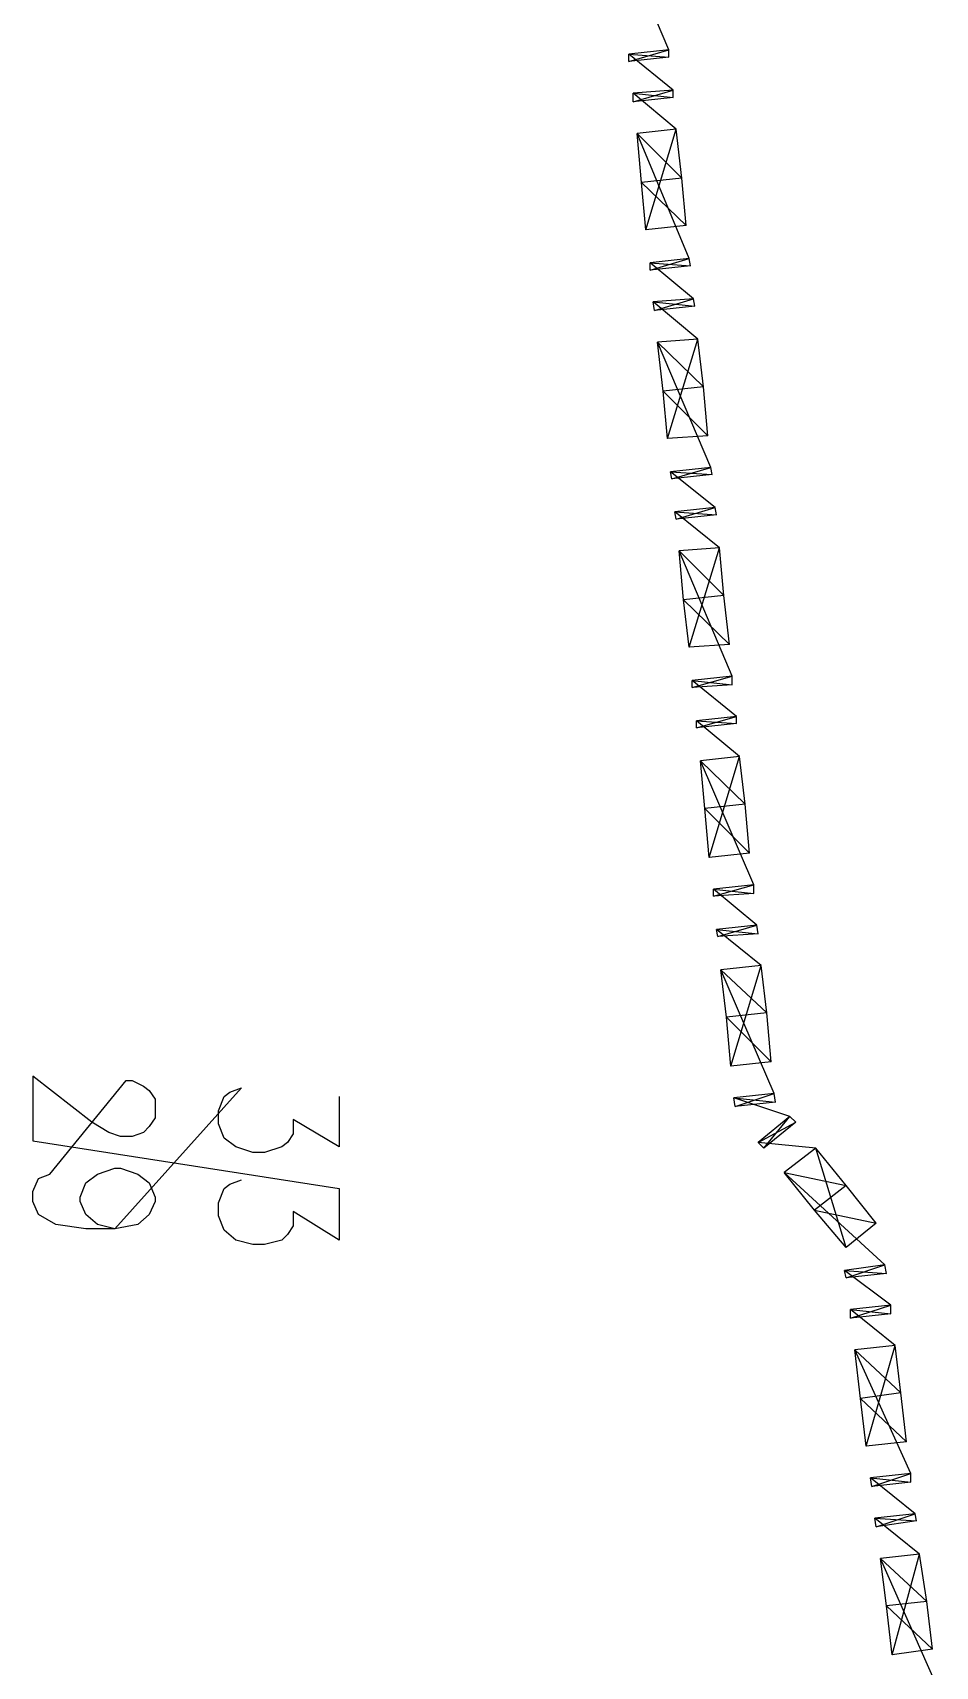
# Model space of a CAD drawing. Header units: metres. Extents: x 0 to 805, y 0 to 1107.
# Drawn here: x 701.2 to 741, y 867.8 to 939.8 of the extents above; entities that cross this region are included whole.
import ezdxf

# ---------------------------------------------------------------- set-up
doc = ezdxf.new("R2010")
doc.units = ezdxf.units.M
doc.layers.add('GUIDES', color=8, linetype='Continuous')
doc.layers.add('ROADS', color=7, linetype='Continuous')

msp = doc.modelspace()

# ---------------------------------------------------------------- linework, layer by layer
at = {"layer": 'GUIDES'}
for points in [[(729.29, 939.087), (727.512, 938.897), (729.29, 938.77), (729.29, 939.087)], [(727.512, 938.897), (729.29, 938.77), (727.512, 938.579), (727.512, 938.897)], [(729.481, 937.309), (727.703, 937.182), (729.481, 936.992), (729.481, 937.309)], [(727.703, 937.182), (729.481, 936.992), (727.703, 936.801), (727.703, 937.182)], [(729.608, 935.595), (727.893, 935.404), (729.862, 933.436), (729.608, 935.595)], [(727.893, 935.404), (729.862, 933.436), (728.084, 933.245), (727.893, 935.404)], [(729.862, 933.436), (728.084, 933.245), (730.052, 931.34), (729.862, 933.436)], [(728.084, 933.245), (730.052, 931.34), (728.274, 931.15), (728.084, 933.245)], [(730.179, 929.88), (728.465, 929.689), (730.243, 929.562), (730.179, 929.88)], [(728.465, 929.689), (730.243, 929.562), (728.465, 929.372), (728.465, 929.689)], [(730.37, 928.102), (728.592, 927.975), (730.433, 927.784), (730.37, 928.102)], [(728.592, 927.975), (730.433, 927.784), (728.655, 927.594), (728.592, 927.975)], [(730.56, 926.324), (728.782, 926.197), (730.814, 924.228), (730.56, 926.324)], [(728.782, 926.197), (730.814, 924.228), (729.036, 924.038), (728.782, 926.197)], [(730.814, 924.228), (729.036, 924.038), (731.005, 922.069), (730.814, 924.228)], [(729.036, 924.038), (731.005, 922.069), (729.227, 921.942), (729.036, 924.038)], [(731.132, 920.672), (729.354, 920.482), (731.195, 920.355), (731.132, 920.672)], [(729.354, 920.482), (731.195, 920.355), (729.417, 920.164), (729.354, 920.482)], [(731.322, 918.894), (729.544, 918.704), (731.386, 918.577), (731.322, 918.894)], [(729.544, 918.704), (731.386, 918.577), (729.608, 918.386), (729.544, 918.704)], [(731.513, 917.116), (729.735, 916.989), (731.703, 915.021), (731.513, 917.116)], [(729.735, 916.989), (731.703, 915.021), (729.925, 914.83), (729.735, 916.989)], [(731.703, 915.021), (729.925, 914.83), (731.957, 912.862), (731.703, 915.021)], [(729.925, 914.83), (731.957, 912.862), (730.179, 912.735), (729.925, 914.83)], [(732.084, 911.465), (730.306, 911.274), (732.084, 911.084), (732.084, 911.465)], [(730.306, 911.274), (732.084, 911.084), (730.306, 910.957), (730.306, 911.274)], [(732.275, 909.687), (730.497, 909.496), (732.275, 909.369), (732.275, 909.687)], [(730.497, 909.496), (732.275, 909.369), (730.497, 909.179), (730.497, 909.496)], [(732.402, 907.909), (730.687, 907.718), (732.656, 905.813), (732.402, 907.909)], [(730.687, 907.718), (732.656, 905.813), (730.878, 905.623), (730.687, 907.718)], [(732.656, 905.813), (730.878, 905.623), (732.846, 903.654), (732.656, 905.813)], [(730.878, 905.623), (732.846, 903.654), (731.068, 903.464), (730.878, 905.623)], [(733.037, 902.257), (731.259, 902.067), (733.037, 901.876), (733.037, 902.257)], [(731.259, 902.067), (733.037, 901.876), (731.259, 901.749), (731.259, 902.067)], [(733.164, 900.479), (731.386, 900.289), (733.227, 900.098), (733.164, 900.479)], [(731.386, 900.289), (733.227, 900.098), (731.449, 899.971), (731.386, 900.289)], [(733.354, 898.701), (731.576, 898.511), (733.608, 896.606), (733.354, 898.701)], [(731.576, 898.511), (733.608, 896.606), (731.83, 896.415), (731.576, 898.511)], [(733.608, 896.606), (731.83, 896.415), (733.799, 894.447), (733.608, 896.606)], [(731.83, 896.415), (733.799, 894.447), (732.021, 894.256), (731.83, 896.415)], [(733.926, 893.05), (732.148, 892.859), (733.989, 892.669), (733.926, 893.05)], [(732.148, 892.859), (733.989, 892.669), (732.211, 892.478), (732.148, 892.859)], [(734.624, 892.034), (733.227, 890.891), (734.878, 891.78), (734.624, 892.034)], [(733.227, 890.891), (734.878, 891.78), (733.481, 890.637), (733.227, 890.891)], [(735.767, 890.637), (734.37, 889.557), (737.101, 888.986), (735.767, 890.637)], [(734.37, 889.557), (737.101, 888.986), (735.704, 887.906), (734.37, 889.557)], [(737.101, 888.986), (735.704, 887.906), (738.434, 887.335), (737.101, 888.986)], [(735.704, 887.906), (738.434, 887.335), (737.101, 886.255), (735.704, 887.906)], [(738.815, 885.493), (737.037, 885.239), (738.879, 885.112), (738.815, 885.493)], [(737.037, 885.239), (738.879, 885.112), (737.101, 884.922), (737.037, 885.239)], [(739.069, 883.715), (737.291, 883.525), (739.069, 883.334), (739.069, 883.715)], [(737.291, 883.525), (739.069, 883.334), (737.291, 883.144), (737.291, 883.525)], [(739.26, 881.937), (737.482, 881.747), (739.514, 879.842), (739.26, 881.937)], [(737.482, 881.747), (739.514, 879.842), (737.736, 879.588), (737.482, 881.747)], [(739.514, 879.842), (737.736, 879.588), (739.768, 877.683), (739.514, 879.842)], [(737.736, 879.588), (739.768, 877.683), (737.99, 877.492), (737.736, 879.588)], [(739.958, 876.286), (738.18, 876.095), (739.958, 875.905), (739.958, 876.286)], [(738.18, 876.095), (739.958, 875.905), (738.244, 875.714), (738.18, 876.095)], [(740.149, 874.508), (738.371, 874.317), (740.212, 874.19), (740.149, 874.508)], [(738.371, 874.317), (740.212, 874.19), (738.434, 873.936), (738.371, 874.317)], [(740.339, 872.73), (738.625, 872.539), (740.657, 870.634), (740.339, 872.73)], [(738.625, 872.539), (740.657, 870.634), (738.879, 870.444), (738.625, 872.539)], [(740.657, 870.634), (738.879, 870.444), (740.911, 868.539), (740.657, 870.634)], [(738.879, 870.444), (740.911, 868.539), (739.133, 868.285), (738.879, 870.444)]]:
    msp.add_lwpolyline(points, close=True, dxfattribs=at)
at = {"layer": 'ROADS'}
for points in [[(741.038, 867.078), (738.625, 872.539), (740.657, 870.634), (738.879, 870.444), (740.911, 868.539), (739.133, 868.285), (740.339, 872.73), (738.371, 874.317), (740.212, 874.19), (738.434, 873.936), (740.149, 874.508), (738.18, 876.095), (739.958, 875.905), (738.244, 875.714), (739.958, 876.286), (737.482, 881.747), (739.514, 879.842), (737.736, 879.588), (739.768, 877.683), (737.99, 877.492), (739.26, 881.937), (737.291, 883.525), (739.069, 883.334), (737.291, 883.144), (739.069, 883.715), (737.037, 885.239), (738.879, 885.112), (737.101, 884.922), (738.815, 885.493), (734.37, 889.557), (737.101, 888.986), (735.704, 887.906), (738.434, 887.335), (737.101, 886.255), (735.767, 890.637), (733.227, 890.891), (734.878, 891.78), (733.481, 890.637), (734.624, 892.034), (732.148, 892.859), (733.989, 892.669), (732.211, 892.478), (733.926, 893.05), (731.576, 898.511), (733.608, 896.606), (731.83, 896.415), (733.799, 894.447), (732.021, 894.256), (733.354, 898.701), (731.386, 900.289), (733.227, 900.098), (731.449, 899.971), (733.164, 900.479), (731.259, 902.067), (733.037, 901.876), (731.259, 901.749), (733.037, 902.257), (730.687, 907.718), (732.656, 905.813), (730.878, 905.623), (732.846, 903.654), (731.068, 903.464), (732.402, 907.909), (730.497, 909.496), (732.275, 909.369), (730.497, 909.179), (732.275, 909.687), (730.306, 911.274), (732.084, 911.084), (730.306, 910.957), (732.084, 911.465), (729.735, 916.989), (731.703, 915.021), (729.925, 914.83), (731.957, 912.862), (730.179, 912.735), (731.513, 917.116), (729.544, 918.704), (731.386, 918.577), (729.608, 918.386), (731.322, 918.894), (729.354, 920.482), (731.195, 920.355), (729.417, 920.164), (731.132, 920.672), (728.782, 926.197), (730.814, 924.228), (729.036, 924.038), (731.005, 922.069), (729.227, 921.942), (730.56, 926.324), (728.592, 927.975), (730.433, 927.784), (728.655, 927.594), (730.37, 928.102), (728.465, 929.689), (730.243, 929.562), (728.465, 929.372), (730.179, 929.88), (727.893, 935.404), (729.862, 933.436), (728.084, 933.245), (730.052, 931.34), (728.274, 931.15), (729.608, 935.595), (727.703, 937.182), (729.481, 936.992), (727.703, 936.801), (729.481, 937.309), (727.512, 938.897), (729.29, 938.77), (727.512, 938.579), (729.29, 939.087), (726.941, 944.612)], [(714.749, 892.923), (714.749, 890.7), (712.717, 891.907), (712.717, 891.272), (712.463, 890.891), (712.209, 890.7), (711.447, 890.446), (710.939, 890.446), (710.177, 890.7), (709.669, 891.081), (709.415, 891.716), (709.415, 892.288), (709.669, 892.923), (709.923, 893.113), (710.431, 893.304), (704.843, 887.081), (704.081, 887.271), (703.573, 887.716), (703.319, 888.287), (703.319, 888.478), (703.573, 889.113), (704.081, 889.494), (704.843, 889.748), (705.097, 889.748), (705.859, 889.494), (706.367, 889.113), (706.621, 888.478), (706.621, 888.287), (706.367, 887.716), (705.859, 887.271), (704.843, 887.081), (703.573, 887.081), (702.239, 887.271), (701.477, 887.716), (701.223, 888.287), (701.223, 888.732), (701.477, 889.303), (701.985, 889.494), (705.351, 893.621), (705.605, 893.621), (706.113, 893.367), (706.367, 893.177), (706.621, 892.796), (706.621, 891.97), (706.367, 891.589), (706.113, 891.335), (705.605, 891.145), (705.097, 891.145), (704.589, 891.335), (703.827, 891.78), (701.223, 893.812), (701.223, 890.954), (714.749, 888.859), (714.749, 886.573), (712.717, 887.843), (712.717, 887.208), (712.463, 886.827), (712.209, 886.573), (711.447, 886.382), (710.939, 886.382), (710.177, 886.573), (709.669, 887.017), (709.415, 887.652), (709.415, 888.224), (709.669, 888.859), (709.923, 889.049), (710.431, 889.24)]]:
    msp.add_lwpolyline(points, dxfattribs=at)

doc.saveas('drawing.dxf')
